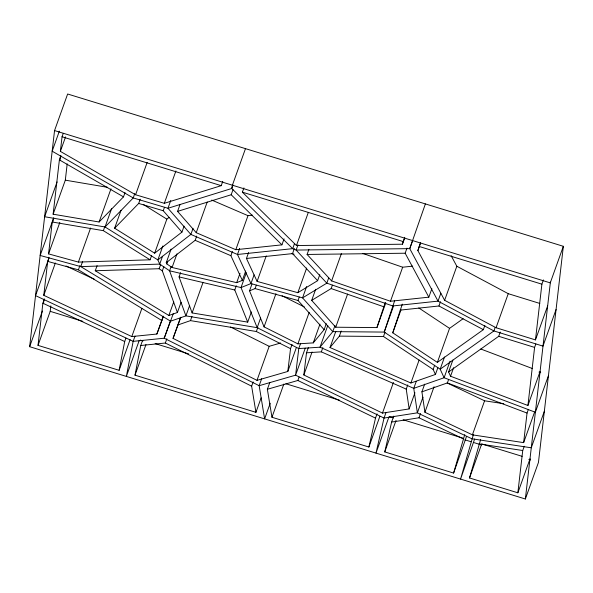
<?xml version="1.0" encoding="UTF-8"?>
<svg xmlns="http://www.w3.org/2000/svg" width="593" height="593" viewBox="0 0 593 593"><rect width="100%" height="100%" fill="white"/><g stroke="black" fill="none" stroke-linecap="round" stroke-linejoin="round"><path stroke-width="0.89" d="M29.65 346.697L54.549 130.571L67.639 94.005L563.35 246.303L538.451 462.429L525.361 498.995L29.65 346.697L42.429 311.006M130.097 339.663L119.126 370.306L38.019 345.385L42.874 303.208L44.401 298.954M163.438 316.328L156.878 334.037L131.802 336.565L43.786 295.329L47.692 261.402L48.908 257.999M150.088 259.808L78.402 262.084L48.559 253.893L52.228 222.004L103.367 230.67L150.088 259.808L151.615 255.553M125.019 192.606L123.492 196.861L99.098 221.997L53.125 214.206L59.389 159.88L60.909 155.625M222.753 181.406L221.233 185.661L164.32 203.31L135.582 194.763L60.367 151.378L62.05 136.753L63.266 133.351M43.474 303.749L44.001 299.191M48.834 257.229L48.626 259.052L35.536 295.618L133.151 341.346L164.209 338.218L259.163 385.695L295.596 375.169L384.034 418.058L417.368 412.839L471.887 438.776L531.261 447.797L544.352 411.238M52.933 221.634L53.251 218.899M60.019 160.147L60.545 155.596M38.019 345.385L50.205 311.34L50.842 305.84M53.125 214.206L65.319 180.161L67.194 163.868M480.619 439.628L469.515 477.958L517.859 492.805L522.73 450.51L524.256 446.255M424.655 384.168L421.912 391.825L424.922 412.261L472.399 434.847L523.641 442.63L527.044 413.062L528.267 409.659M452.867 360.07L448.605 371.981L450.554 376.236L527.918 405.493L534.604 347.409L535.827 343.999M420.37 243.063L417.865 250.594L444.631 300.295L496.059 327.729L535.472 339.908L541.891 284.173L543.418 279.918M525.361 498.995L550.4 282.112M180.361 317.967L173.045 338.388L256.999 380.358L287.813 371.455L290.533 348.677L292.053 344.422M414.944 392.751L409.155 408.918L382.47 413.099L303.846 374.969L306.492 352.805L308.316 347.698M119.126 370.306L124.7 341.538L125.916 338.136M261.113 397.866L255.931 412.335L135.004 375.184L140.756 345.504L142.587 340.397M269.8 382.478L267.361 389.282L271.957 417.257L368.876 447.033L375.51 418.124L377.037 413.87M466.535 436.389L453.608 473.066L384.761 451.918L391.617 422.075L393.752 416.116M453.608 473.066L464.749 434.58M473.444 434.424L460.561 479.085L474.637 439.02M243.916 187.907L242.389 192.162L296.456 245.539L402.402 244.212L404.752 237.319M315.654 289.31L311.688 300.377L335.727 327.225L376.933 327.581L385.265 302.489M484.866 325.416L483.339 329.671L437.367 362.405L392.759 332.814L402.306 304.157M59.344 131.164L52.169 151.185L133.232 197.943L167.96 208.269L190.872 234.428L237.467 254.479L292.697 248.645L296.129 250.068L409.748 248.637L438.027 301.133L493.902 330.938L542.973 346.112L556.064 309.546M60.367 151.378L65.549 136.909M57.091 181.918L44.623 216.741L105.043 226.978L157.871 259.919L159.725 264.107L169.576 270.793L241.017 287.568L250.972 283.58L302.563 297.871L332.784 331.635L384.227 332.08L440.176 369.194L444.105 377.741L535.353 412.254L548.443 375.688M53.755 217.75L40.161 255.464L80.774 266.605L170.591 321.191L185.905 315.884L257.162 327.67L298.768 348.558L319.998 347.201L413.758 388.341L444.105 377.741L450.028 361.204M48.559 253.893L59.834 222.397M43.786 295.329L55.364 262.988M78.402 262.084L90.588 228.038M161.919 320.583L78.402 269.83L79.929 265.575M82.642 261.387L80.774 266.605L159.725 264.107L162.526 256.265M99.098 221.997L110.98 188.804M103.367 230.67L104.887 226.415M111.595 208.699L105.043 226.978L133.232 197.943L134.789 193.592M181.065 302.304L177.411 312.518L168.864 315.476L95.265 270.749L97.096 265.642M184.082 226.141L181.947 232.1L154.654 253.181L114.627 228.216L121.031 210.345M135.582 194.763L147.16 162.423M114.627 228.216L138.68 203.443L140.207 199.189M164.32 203.31L175.906 170.969M181.947 232.1L163.245 210.745L164.461 207.335M170.769 200.434L167.96 208.269L231.759 188.485L233.005 185.001M154.654 253.181L166.848 219.136L168.998 217.475M162.853 245.991L157.871 259.919L190.872 234.428L193.051 228.335M131.802 336.565L141.86 308.479M284.062 238.883L281.934 244.842L235.806 249.705L196.231 232.678L177.574 211.375L180.013 204.57M135.019 336.127L133.151 341.346L126.353 376.407L139.133 340.716M95.265 270.749L159.154 268.725L160.681 264.471M177.411 312.518L162.326 270.882L163.853 266.62M245.695 271.016L242.344 280.378L236.666 282.653L172.074 267.495L166.803 263.907L166.255 262.669L171.132 249.053M166.803 263.907L167.715 261.357M171.132 266.442L169.576 270.793L185.905 315.884L189.649 305.439M172.074 267.495L176.951 253.878M135.004 375.184L145.974 344.548M156.878 334.037L163.275 316.165M251.373 311.911L247.711 322.125L192.11 312.926L179.064 276.916L180.591 272.661M196.231 232.678L207.202 202.035M166.255 262.669L195.171 240.328L196.691 236.073M168.864 315.476L173.742 301.859M170.443 320.806L164.209 338.218L173.393 313.356M140.756 345.504L165.328 343.028L166.848 338.773M173.045 338.388L180.843 317.24M245.48 148.643L232.389 185.209L231.759 188.485L292.697 248.645L294.565 243.426M177.574 211.375L231.188 194.749L233.019 189.641M192.11 312.926L203.08 282.29M178.1 324.905L190.464 320.62L191.984 316.365M242.344 280.378L230.892 255.702L232.412 251.447M235.806 249.705L247.993 215.667L252.514 215.185M239.646 248.385L237.467 254.479L250.972 283.58L254.086 274.878M236.666 282.653L240.017 273.291M247.711 322.125L234.776 289.992L236.303 285.737M319.76 274.722L317.633 280.682L297.842 292.69L257.103 281.401L246.458 258.466L248.593 252.514M246.317 272.765L241.017 287.568L257.162 327.67L260.594 318.093M326.261 323.696L324.126 329.656L313.26 342.887L297.908 343.866L264.063 326.876L249.542 290.807L251.981 284.003M257.103 281.401L266.242 255.872M249.542 290.807L255.079 288.591L256.295 285.189M190.464 320.62L256.354 331.517L257.873 327.262M264.063 326.876L275.945 293.683M317.633 280.682L292.527 253.611L294.358 248.504M296.456 245.539L308.345 212.346M297.997 244.842L296.129 250.068L326.817 283.157L392.766 305.958L438.027 301.133L440.829 293.298M255.931 412.335L251.64 386.176L253.159 381.922M256.999 380.358L269.185 346.319L280.63 343.006M261.661 378.727L259.163 385.695L264.611 418.888L270.223 403.218M431.874 288.658L428.828 297.167L390.468 301.259L331.62 280.912L307.085 254.449L308.916 249.342M297.842 292.69L306.677 268.006M324.126 329.656L298.012 300.488L299.235 297.078M306.611 286.552L302.563 297.871L326.817 283.157L328.685 277.932M287.813 371.455L296.344 347.624M297.908 343.866L309.183 312.378M271.957 417.257L283.839 384.064M300.644 343.332L298.768 348.558L295.596 375.169L305.254 348.18M331.62 280.912L341.368 253.671M267.361 389.282L297.864 380.469L299.087 377.066M311.688 300.377L331.161 288.569L332.376 285.166M313.26 342.887L319.961 324.163M303.846 374.969L312.074 351.983M327.788 325.438L319.998 347.201L332.784 331.635L334.971 325.542M306.492 352.805L321.332 351.864L322.851 347.609M335.727 327.225L347.609 294.032M437.879 367.63L435.44 374.442L410.897 383.011L330.012 347.528L335.808 331.354M330.012 347.528L339.381 336.127L341.205 331.02M402.402 244.212L404.537 238.253M376.933 327.581L385.769 302.897M428.828 297.167L405.16 253.218L406.983 248.111M390.468 301.259L402.662 267.213L412.706 266.138M425.381 203.918L409.748 248.637L412.558 240.802M394.641 300.733L384.227 332.08L393.582 305.958M339.381 336.127L383.478 336.505L385.005 332.25M417.865 250.594L420.607 242.937M392.759 332.814L400.987 309.828M368.876 447.033L379.846 416.397M382.47 413.099L393.441 382.455M385.902 412.832L384.034 418.058L375.984 453.104L388.763 417.405M409.155 408.918L406.235 389.112L407.762 384.857M384.761 451.918L396.035 420.43M410.897 383.011L419.125 360.033M400.179 310.117L438.939 305.988L440.466 301.733M444.631 300.295L456.825 266.25L451.117 255.665M416.256 381.381L413.758 388.341L417.368 412.839L422.979 397.169M435.44 374.442L433.149 369.461L434.676 365.206M437.367 362.405L449.553 328.359L463.126 318.7M391.617 422.075L418.999 417.783L420.526 413.529M444.535 357.008L440.176 369.194L493.902 330.938L495.148 327.462M424.922 412.261L434.069 386.725M421.912 391.825L447.374 382.93L448.597 379.527M450.554 376.236L453.608 367.719M496.059 327.729L508.245 293.683L456.825 266.25M448.605 371.981L498.706 336.305L500.233 332.05M472.399 434.847L484.585 400.801L503.798 403.722M469.515 477.958L481.709 443.912L522.136 456.336M563.35 246.303L550.26 282.868L54.549 130.571M535.472 339.908L547.658 305.869M527.918 405.493L540.104 371.448M523.641 442.63L534.612 411.994M517.859 492.805L530.046 458.767M246.458 258.466L292.527 253.611M307.085 254.449L405.16 253.218M479.092 443.883L522.73 450.51M65.319 180.161L107.681 187.344M179.064 276.916L234.776 289.992M47.692 261.402L78.402 269.83M291.43 253.493L294.091 254.227M255.079 288.591L298.012 300.488M138.68 203.443L163.245 210.745M62.05 136.753L221.233 185.661M242.389 192.162L403.225 241.573M419.155 246.466L541.891 284.173M50.205 311.34L82.827 321.362M155.136 343.584L188.678 353.888M285.908 383.76L339.648 400.268M403.129 419.77L463.148 438.212M140.326 340.115L142.965 340.923M389.075 416.538L393.478 417.895M464.838 439.813L471.005 441.711M473.651 442.519L481.531 444.943M528.823 459.471L530.572 460.012M508.245 293.683L539.778 303.431M498.706 336.305L534.604 347.409M362.849 253.448L402.662 267.213M331.161 288.569L383.745 306.744M480.797 349.018L532.373 368.52M538.978 372.107L540.697 372.76M447.374 382.93L527.044 413.062M211.783 200.086L247.993 215.667M195.171 240.328L230.892 255.702M321.332 351.864L406.235 389.112M66.031 265.998L94.532 279.347M42.874 303.208L124.7 341.538M447.107 382.967L484.585 400.801M418.999 417.783L463.229 438.835M297.864 380.469L375.51 418.124M230.507 326.98L269.185 346.319M165.328 343.028L251.64 386.176M282.031 295.737L304.32 306.922M256.354 331.517L290.533 348.677M438.939 305.988L483.339 329.671M59.389 159.88L123.492 196.861M143.298 204.452L166.848 219.136M418.791 307.952L449.553 328.359M383.478 336.505L433.149 369.461M159.154 268.725L162.326 270.882M231.188 194.749L281.934 244.842"/></g></svg>
